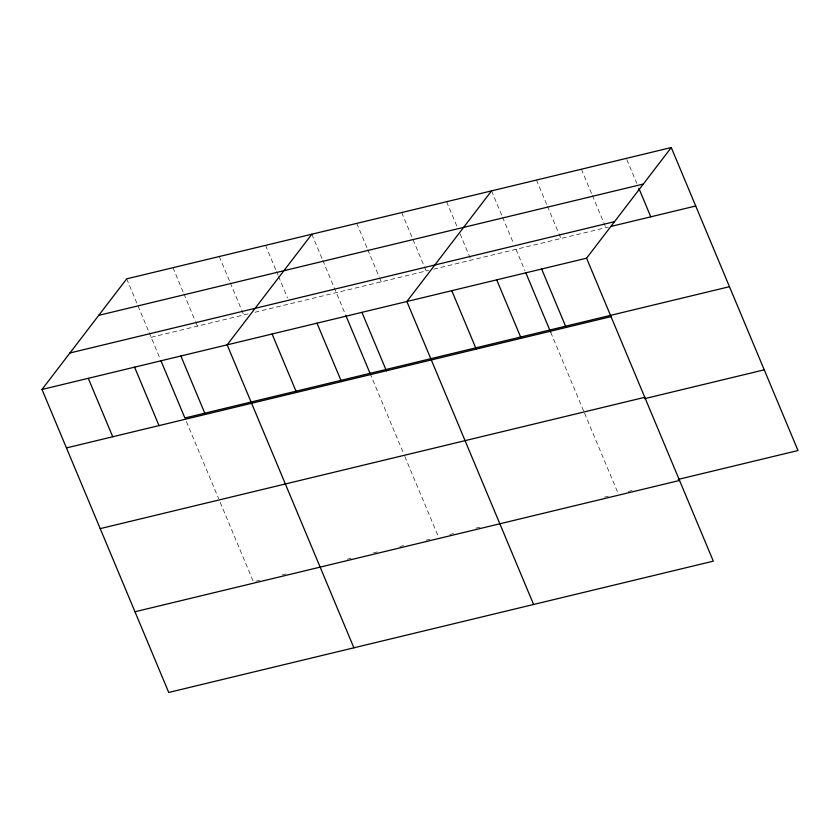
<?xml version="1.0" encoding="UTF-8"?>
<svg xmlns="http://www.w3.org/2000/svg" width="840" height="840" viewBox="0 0 840 840"><rect width="100%" height="100%" fill="white"/><g stroke="black" fill="none" stroke-linecap="round" stroke-linejoin="round"><path stroke-width="0.63" stroke-dasharray="4.2 3.15" d="M151.137 337.292L248.724 313.761M254.982 312.26L428.642 270.385M433.64 269.178L608.349 227.062M255.927 581.217L259.686 580.314M282.198 574.885L285.957 573.972M347.256 559.199L351.005 558.296M373.527 552.867L377.286 551.953M399.798 546.525L403.557 545.622M426.069 540.194L429.828 539.291M449.81 534.471L453.558 533.568M476.018 528.15L481.016 526.953M604.558 497.165L608.307 496.262M628.278 491.442L632.016 490.539M626.84 159.579L636.815 183.435M581.406 169.218L591.885 194.261M592.389 195.458L605.861 227.661M536.476 180.043L546.956 205.097M547.46 206.283L558.432 232.533M558.936 233.72L560.931 238.497M491.558 190.88L502.036 215.922M502.53 217.119L513.513 243.359M516.002 249.322L524.937 270.68M550.756 332.399L583.538 410.781M584.535 413.154L618.293 493.846M446.628 201.705L457.107 226.758M460.1 233.919L471.072 260.159M401.699 212.541L426.153 270.984M356.769 223.367L367.248 248.42M367.752 249.617L379.229 277.053M379.722 278.24L381.224 281.82M311.85 234.203L322.329 259.255M322.822 260.442L345.23 314.013M370.052 373.349L403.83 454.104M404.828 456.488L438.092 535.994M265.555 245.364L276.034 270.417M276.538 271.604L278.03 275.184M278.534 276.381L287.511 297.843M219.272 256.526L229.751 281.568M230.244 282.765L243.716 314.969M172.977 267.687L183.456 292.73M183.96 293.927L195.436 321.363M195.93 322.55L197.431 326.13M126.693 278.849L148.649 331.328M149.142 332.524L160.072 358.649M186.386 421.554L218.684 498.75M220.174 502.31L253.428 581.816"/><path stroke-width="1.26" d="M671.265 147.546L586.572 258.185L713.307 561.151L168.735 692.454L42 389.477L126.693 278.849L671.265 147.546L798 450.524L678.195 479.409M311.85 234.203L227.157 344.841L353.892 647.808M491.558 190.88L406.865 301.507L533.6 604.485M98.742 315.357L643.314 184.054M69.951 352.968L614.523 221.676M610.848 226.453L695.709 206M42 389.477L586.572 258.185M729.466 286.692L184.895 417.984L161.07 361.022M66.454 447.919L611.016 316.627M100.202 528.623L644.774 397.32M644.438 398.717L764.243 369.831M134.978 611.762L679.55 480.459M638.809 188.202L650.79 216.825M541.643 269.01L566.097 327.464M525.934 273.063L550.756 332.399M496.713 279.846L521.168 338.289M451.794 290.682L476.238 349.125M361.935 312.344L386.389 370.786M345.723 315.2L370.052 373.349M317.006 323.169L341.46 381.623M272.087 334.005L296.531 392.448M180.863 355.992L205.317 414.445M134.578 367.154L159.023 425.607M88.284 378.315L112.739 436.769"/></g></svg>
